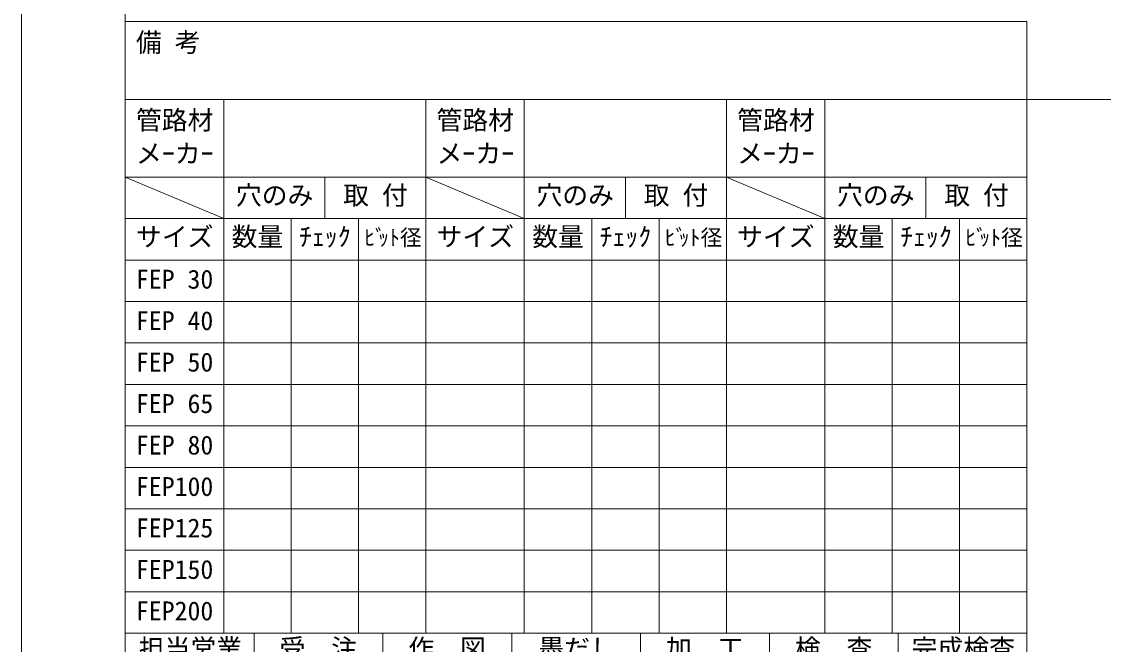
# Model space of a CAD drawing. Units: millimetres, scale not verified. Extents: x -4455 to 4455, y -3150 to 3150.
# Drawn here: x -4455 to -1324, y -1727 to 75 of the extents above; entities that cross this region are included whole.
import ezdxf
from ezdxf.enums import TextEntityAlignment as Align

# ---------------------------------------------------------------- set-up
doc = ezdxf.new("R2010")
doc.units = ezdxf.units.MM
doc.header["$LTSCALE"] = 30
for name, color, linetype, lineweight in [('0-0_D-TTL', 7, 'Continuous', 9), ('0-1_Defpoints', 7, 'Continuous', 9), ('0-2_D-TTL-FRAM1', 134, 'Continuous', 9), ('0-3_D-TTL-TXT', 7, 'Continuous', 9), ('0-4_D-STR-TXT', 7, 'Continuous', 9), ('0-5_0', 134, 'Continuous', 9)]:
    doc.layers.add(name, color=color, linetype=linetype, lineweight=lineweight)
doc.styles.add('ＭＳ ゴシック', font='')
doc.styles.get('ＭＳ ゴシック').set_extended_font_data('MS Gothic')

# ---------------------------------------------------------------- blocks, each defined once
blk = doc.blocks.new('A$C4DE05FD1')
at = {"layer": '0-0_D-TTL', "color": 134}
blk.add_line((6000, 118500), (6000, 6000), dxfattribs=at)
at = {"layer": '0-1_Defpoints', "color": 134}
blk.add_line((0, 126000), (0, 0), dxfattribs=at)
blk = doc.blocks.new('A$C4C6C5A58')
at = {"layer": '0-4_D-STR-TXT', "style": 'ＭＳ ゴシック'}
for s, p in [('ﾋﾞ', (0, -177.6)), ('ｯﾄ径', (811.2, -177.6))]:
    blk.add_text(s, height=923.5, dxfattribs=at).set_placement(p, align=Align.BOTTOM_LEFT)
blk = doc.blocks.new('A$C43AD63AA')
at = {"layer": '0-2_D-TTL-FRAM1'}
for p, q in [((0, 30900), (0, 0)), ((5700, 30900), (5700, 0)), ((0, 26400), (17400, 26400)), ((0, 26400), (5700, 24000)), ((11550, 26400), (11550, 24000)), ((0, 24000), (17400, 24000)), ((9600, 24000), (9600, 0)), ((13500, 24000), (13500, 0)), ((0, 21600), (17400, 21600)), ((0, 19200), (17400, 19200)), ((0, 16800), (17400, 16800)), ((0, 14400), (17400, 14400)), ((0, 12000), (17400, 12000)), ((0, 9600), (17400, 9600)), ((0, 7200), (17400, 7200)), ((0, 4800), (17400, 4800)), ((0, 2400), (17400, 2400)), ((0, 0), (17400, 0))]:
    blk.add_line(p, q, dxfattribs=at)
blk.add_lwpolyline([(0, 30900), (17400, 30900), (17400, 0)], dxfattribs=at)
at = {"layer": '0-3_D-TTL-TXT'}
blk.add_blockref('A$C4C6C5A58', (13830, 22345.2), dxfattribs=at)
at = {"layer": '0-3_D-TTL-TXT', "style": 'ＭＳ ゴシック'}
for s, p in [('管路材', (617.7, 28824.3)), ('メｰカｰ', (617.7, 26893.2)), ('穴のみ', (6401.7, 24474.3)), ('取 付', (12612.7, 24474.3)), ('サイズ', (617.7, 22074.3)), ('数量', (6155.8, 22074.3)), ('ﾁｪｯｸ', (10055.8, 22074.3))]:
    blk.add_text(s, height=1097, dxfattribs=at).set_placement(p, align=Align.BOTTOM_LEFT)
blk = doc.blocks.new('A$C77D93FA8')
at = {"layer": '0-3_D-TTL-TXT', "style": 'ＭＳ ゴシック'}
for s, p in [('FEP 30', (617.7, 19614.3)), ('FEP 40', (617.7, 17214.3)), ('FEP 50', (617.7, 14814.3)), ('FEP 65', (617.7, 12414.3)), ('FEP 80', (617.7, 10014.3)), ('FEP100', (617.7, 7614.3)), ('FEP125', (617.7, 5214.3)), ('FEP150', (617.7, 2814.3)), ('FEP200', (617.7, 414.3))]:
    blk.add_text(s, height=1097, dxfattribs=at).set_placement(p, align=Align.BOTTOM_LEFT)
blk = doc.blocks.new('A$C07297C7C')
at = {"layer": '0-2_D-TTL-FRAM1'}
for p, q in [((0, 87750), (78300, 87750)), ((0, 87750), (0, 0)), ((78300, 87750), (78300, 0)), ((0, 81000), (78300, 81000)), ((0, 34650), (78300, 34650)), ((11185.7, 34650), (11185.7, 20250)), ((22371.4, 34650), (22371.4, 20250)), ((33557.1, 34650), (33557.1, 20250)), ((44742.9, 34650), (44742.9, 20250)), ((55928.6, 34650), (55928.6, 20250)), ((67114.3, 34650), (67114.3, 20250)), ((0, 31500), (78300, 31500)), ((0, 20250), (78300, 20250)), ((49050, 20250), (49050, 0)), ((49050, 15750), (78300, 15750)), ((900, 13500), (47700, 13500)), ((900, 6750), (47700, 6750)), ((0, 0), (78300, 0))]:
    blk.add_line(p, q, dxfattribs=at)
at = {"layer": '0-3_D-TTL-TXT', "style": 'ＭＳ ゴシック'}
for s, height, p in [('備 考', 1645, (926.6, 84636.4)), ('担当営業', 1645, (1167, 32013.8)), ('受\u3000注', 1645, (13398.8, 32013.8)), ('作\u3000図', 1645, (24584.5, 32013.8)), ('墨だし', 1645, (35874.7, 32013.8)), ('加\u3000工', 1645, (46955.9, 32013.8)), ('検\u3000査', 1645, (58141.6, 32013.8)), ('完成検査', 1645, (68281.3, 32013.8)), ('お 客 様 ご 確 認 欄', 1732, (51917.9, 16880)), ('積込予定日:', 2165, (2102.8, 15452.7)), ('年  月  日', 2165, (61994.8, 10952.7)), ('納\u3000\u3000\u3000期:', 2165, (2102.8, 8702.7)), ('印', 2814, (72646.7, 1827.8)), ('作\u3000\u3000\u3000図:', 2165, (2102.8, 1952.7))]:
    blk.add_text(s, height=height, dxfattribs=at).set_placement(p, align=Align.BOTTOM_LEFT)

msp = doc.modelspace()

# ---------------------------------------------------------------- linework, layer by layer
at = {"layer": '0-5_0'}
msp.add_line((-1545, -150), (4154.98, -150), dxfattribs=at)

# ---------------------------------------------------------------- block references
at = {"layer": '0-0_D-TTL'}
for name, p, xscale, yscale in [('A$C4DE05FD1', (-4455, -3150), 0.05, 0.05), ('A$C07297C7C', (-4155, -2850), 0.03333333, 0.03333333)]:
    msp.add_blockref(name, p, dxfattribs=dict(at, xscale=xscale, yscale=yscale))
at = {"layer": '0-2_D-TTL-FRAM1', "xscale": 0.05, "yscale": 0.05}
for p in [(-4155, -1695), (-3285, -1695), (-2415, -1695)]:
    msp.add_blockref('A$C43AD63AA', p, dxfattribs=at)
at = {"layer": '0-3_D-TTL-TXT', "xscale": 0.05, "yscale": 0.05}
msp.add_blockref('A$C77D93FA8', (-4155, -1695), dxfattribs=at)

doc.saveas('drawing.dxf')
